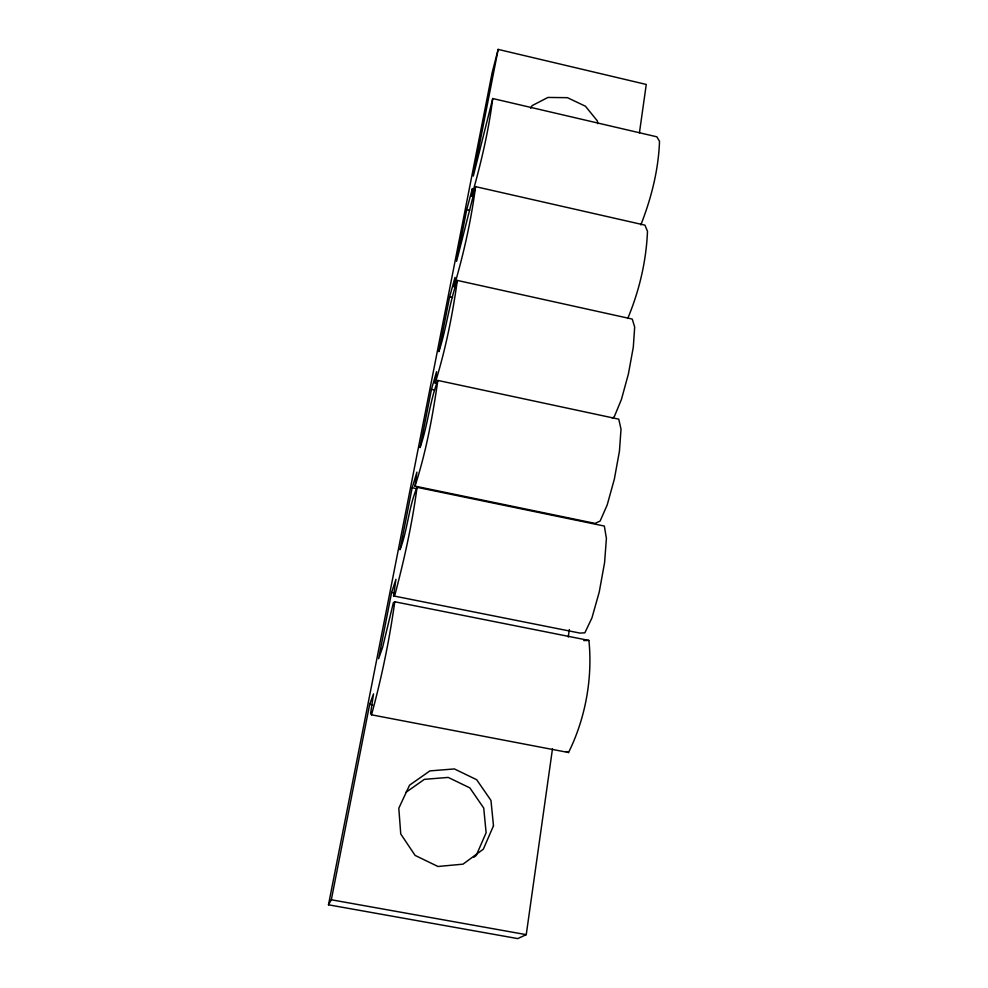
<?xml version="1.0" encoding="UTF-8"?>
<svg xmlns="http://www.w3.org/2000/svg" width="988" height="988" viewBox="0 0 988 988"><rect width="100%" height="100%" fill="white"/><g stroke="black" fill="none" stroke-linecap="round" stroke-linejoin="round"><path stroke-width="1.48" d="M627.738 318.469C639.261 290.88 646.275 261.19 647.486 231.291L644.929 225.141L475.574 186.646C471.14 220.485 463.619 254.212 453.924 286.94L455.023 277.356L449.626 296.808L438.857 351.666C446.564 328.325 449.12 303.588 457.321 280.431L632.258 319.075L634.679 327.053L633.308 347.146L628.417 373.884L621.415 399.473L614.363 416.516L612.313 418.146M457.321 280.431C452.541 315.123 445.465 349.925 435.078 383.356L436.56 371.698L431.46 389.346L420.024 447.638C427.755 425.729 429.533 402.116 437.845 380.429L618.76 419.159L621.02 429.2L619.427 451.244L614.326 479.242L607.175 505.004L600.099 521.084L595.06 523.381L414.997 486.133L416.911 472.141L412.169 487.726L399.992 549.785C407.748 529.568 408.6 507.153 417.035 487.306L604.335 526.048L606.41 538.411L604.582 562.617L599.247 591.997L591.948 617.883L584.859 632.826L579.944 633.086L393.545 595.925L395.953 579.289L391.606 592.504L378.626 658.712L382.677 647.103L393.385 602.668L394.755 601.778L588.91 640.434C592.763 678.25 585.439 718.474 568.532 752.523L371.513 714.818L370.586 713.46L373.538 693.86L369.673 704.333L331.326 899.784L328.485 904.81L517.749 938.6L526.246 934.66L552.477 748.83M437.845 380.429C432.682 415.997 426.149 452.047 414.997 486.133M417.035 487.306C412.243 523.628 404.253 559.529 394.891 594.924L393.545 595.925M394.755 601.778C389.445 639.878 381.64 677.706 371.513 714.818M568.261 637.038L569.323 629.529M639.434 132.824L646.263 84.449L498.162 49.4L492.16 72.63L328.485 904.81M640.841 224.906C651.29 198.292 658.477 170.01 659.515 141.346L656.847 136.813L492.728 98.528C488.566 131.503 480.711 164.292 471.634 196.316L472.388 188.584L466.731 209.592L456.579 261.301L475.574 186.646M498.162 49.4L473.301 176.086L492.728 98.528M530.655 108.285L532.1 105.642L547.932 97.442L567.408 97.676L585.439 106.222L597.32 120.869L597.752 123.685M473.746 857.325L476.216 855.497L486.121 832.748L483.725 808.048L469.843 787.881L448.206 777.42L424.395 779.347L405.821 792.413M583.809 640.557L588.91 640.434M331.326 899.784L526.246 934.66M369.673 704.333L372.686 704.913M391.606 592.504L394.62 593.109M412.169 487.726L416.701 488.665M431.46 389.346L434.473 389.988M449.626 296.808L452.615 297.462M466.731 209.592L469.72 210.259M566.149 751.485L568.532 752.523M493.481 825.807L483.33 849.174L463.026 864.154L437.968 866.488L415.096 855.398L400.758 833.983L398.806 808.233L409.551 785.188L429.904 770.899L454.394 768.936L476.661 779.705L490.962 800.428L493.481 825.807"/></g></svg>
